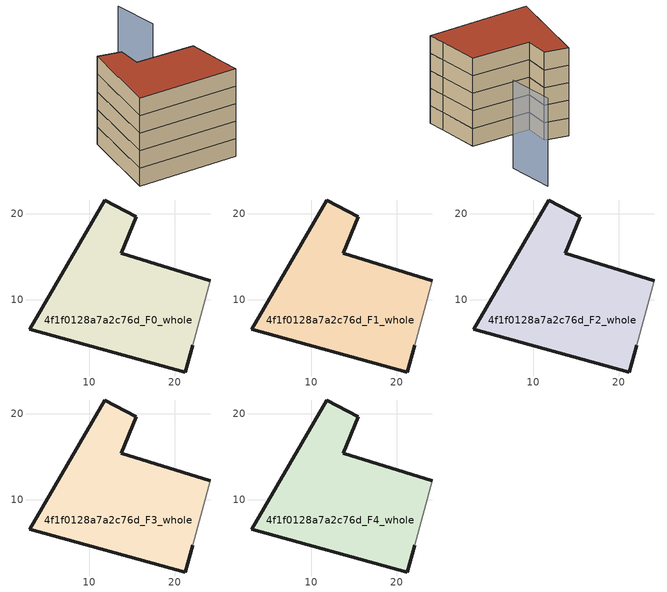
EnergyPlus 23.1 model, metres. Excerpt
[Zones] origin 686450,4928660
4f1f0128a7a2c76d_F0_whole
 floor ground (EU_floor_Construction): 15.52,19.67 13.76,15.39 24.13,12.18 22.06,4.7 21.2,1.56 3.07,6.55 11.82,21.62 z0
 wall outside (EU_wall_Construction): 24.13,12.18 13.76,15.39 15.52,19.67 11.82,21.62 3.07,6.55 21.2,1.56 22.06,4.7 z0:3
 wall adiabatic (EU_wall_Construction): 22.06,4.7 24.13,12.18 z0:3
4f1f0128a7a2c76d_F1_whole
 floor to 4f1f0128a7a2c76d_F0_whole (EU_floor_Construction): 15.52,19.67 13.76,15.39 24.13,12.18 22.06,4.7 21.2,1.56 3.07,6.55 11.82,21.62 z3
 wall outside (EU_wall_Construction): 24.13,12.18 13.76,15.39 15.52,19.67 11.82,21.62 3.07,6.55 21.2,1.56 22.06,4.7 z3:6
 wall adiabatic (EU_wall_Construction): 22.06,4.7 24.13,12.18 z3:6
4f1f0128a7a2c76d_F2_whole
 floor to 4f1f0128a7a2c76d_F1_whole (EU_floor_Construction): 15.52,19.67 13.76,15.39 24.13,12.18 22.06,4.7 21.2,1.56 3.07,6.55 11.82,21.62 z6
 wall outside (EU_wall_Construction): 24.13,12.18 13.76,15.39 15.52,19.67 11.82,21.62 3.07,6.55 21.2,1.56 22.06,4.7 z6:9
 wall adiabatic (EU_wall_Construction): 22.06,4.7 24.13,12.18 z6:9
4f1f0128a7a2c76d_F3_whole
 floor to 4f1f0128a7a2c76d_F2_whole (EU_floor_Construction): 15.52,19.67 13.76,15.39 24.13,12.18 22.06,4.7 21.2,1.56 3.07,6.55 11.82,21.62 z9
 wall outside (EU_wall_Construction): 24.13,12.18 13.76,15.39 15.52,19.67 11.82,21.62 3.07,6.55 21.2,1.56 22.06,4.7 z9:12
 wall adiabatic (EU_wall_Construction): 22.06,4.7 24.13,12.18 z9:12
4f1f0128a7a2c76d_F4_whole
 floor to 4f1f0128a7a2c76d_F3_whole (EU_floor_Construction): 15.52,19.67 13.76,15.39 24.13,12.18 22.06,4.7 21.2,1.56 3.07,6.55 11.82,21.62 z12
 wall outside (EU_wall_Construction): 24.13,12.18 13.76,15.39 15.52,19.67 11.82,21.62 3.07,6.55 21.2,1.56 22.06,4.7 z12:15
 wall adiabatic (EU_wall_Construction): 22.06,4.7 24.13,12.18 z12:15
 roof outside (EU_roof_Construction): 21.2,1.56 22.06,4.7 24.13,12.18 13.76,15.39 15.52,19.67 11.82,21.62 3.07,6.55 z15
shading: 26.99,22.36 29.21,30.81 z0:15
[Building]
EU S2 Campaign: North Axis=0; Terrain=City; Solar Distribution=FullExterior
[Site:Location]
Bologna: Latitude=44.5; Longitude=11.25; Time Zone=1; Elevation=37
[SizingPeriod:WeatherFileDays]
AnnualSizingPeriod: Begin Month=1; Begin Day of Month=1; End Month=12; End Day of Month=31; Day of Week for Start Day=Monday; Use Weather File Daylight Saving Period=No; Use Weather File Rain and Snow Indicators=No
[MATERIAL]
EU_InternalMass_Material: Roughness=MediumRough; Thickness=0.1; Conductivity=1; Density=1800; Specific Heat=900; Thermal Absorptance=0.9; Solar Absorptance=0.7; Visible Absorptance=0.7
[MATERIAL:NOMASS] Roughness=MediumRough; Thermal Absorptance=0.9; Solar Absorptance=0.7; Visible Absorptance=0.7
Name | Thermal Resistance
EU_wall_NoMass | 0.905828
EU_roof_NoMass | 0.37593
EU_floor_NoMass | 0.67114
[CONSTRUCTION]
EU_wall_Construction: EU_wall_NoMass
EU_roof_Construction: EU_roof_NoMass
EU_floor_Construction: EU_floor_NoMass
EU_InternalMass_Construction: EU_InternalMass_Material
[ZONE] Type=1; Multiplier=1; Ceiling Height=autocalculate; Floor Area=autocalculate; Part of Total Floor Area=Yes
Name | Volume
4f1f0128a7a2c76d_F0_whole | 654.143
4f1f0128a7a2c76d_F1_whole; 4f1f0128a7a2c76d_F2_whole; 4f1f0128a7a2c76d_F3_whole; 4f1f0128a7a2c76d_F4_whole | 654.145
[INTERNALMASS] Construction=EU_InternalMass_Construction; Surface Area=218.048
Name | Zone or ZoneList
4f1f0128a7a2c76d_F0_whole_EU_InternalMass | 4f1f0128a7a2c76d_F0_whole
4f1f0128a7a2c76d_F1_whole_EU_InternalMass | 4f1f0128a7a2c76d_F1_whole
4f1f0128a7a2c76d_F2_whole_EU_InternalMass | 4f1f0128a7a2c76d_F2_whole
4f1f0128a7a2c76d_F3_whole_EU_InternalMass | 4f1f0128a7a2c76d_F3_whole
4f1f0128a7a2c76d_F4_whole_EU_InternalMass | 4f1f0128a7a2c76d_F4_whole
[OTHEREQUIPMENT] Fuel Type=Electricity; Design Level Calculation Method=Watts/Area; Power per Zone Floor Area=1; Fraction Latent=0; Fraction Radiant=0; Fraction Lost=0; Carbon Dioxide Generation Rate=0; EndUse Subcategory=EU_Step8_InternalGains
Name | Zone or ZoneList or Space or SpaceList | Schedule
EU_Step8_InternalGain_4f1f0128a7a2c76d_F0_whole_f000 | 4f1f0128a7a2c76d_F0_whole | EU_Step8_GainSchedule_4f1f0128a7a2c76d_F0_whole_f000
EU_Step8_InternalGain_4f1f0128a7a2c76d_F1_whole_f000 | 4f1f0128a7a2c76d_F1_whole | EU_Step8_GainSchedule_4f1f0128a7a2c76d_F1_whole_f000
EU_Step8_InternalGain_4f1f0128a7a2c76d_F2_whole_f000 | 4f1f0128a7a2c76d_F2_whole | EU_Step8_GainSchedule_4f1f0128a7a2c76d_F2_whole_f000
EU_Step8_InternalGain_4f1f0128a7a2c76d_F3_whole_f000 | 4f1f0128a7a2c76d_F3_whole | EU_Step8_GainSchedule_4f1f0128a7a2c76d_F3_whole_f000
EU_Step8_InternalGain_4f1f0128a7a2c76d_F4_whole_f000 | 4f1f0128a7a2c76d_F4_whole | EU_Step8_GainSchedule_4f1f0128a7a2c76d_F4_whole_f000
[ZONEVENTILATION:DESIGNFLOWRATE] Schedule=EU_AlwaysOn; Design Flow Rate Calculation Method=AirChanges/Hour; Air Changes per Hour=0.73129; Ventilation Type=Natural; Fan Pressure Rise=0; Fan Total Efficiency=1; Constant Term Coefficient=1; Temperature Term Coefficient=0; Velocity Term Coefficient=0; Velocity Squared Term Coefficient=0; Minimum Indoor Temperature=-100; Maximum Indoor Temperature=100; Delta Temperature=-100; Minimum Outdoor Temperature=-100; Maximum Outdoor Temperature=100; Maximum Wind Speed=40
Name | Zone or ZoneList or Space or SpaceList
EU_ConstantAir_4f1f0128a7a2c76d_F0_whole | 4f1f0128a7a2c76d_F0_whole
EU_ConstantAir_4f1f0128a7a2c76d_F1_whole | 4f1f0128a7a2c76d_F1_whole
EU_ConstantAir_4f1f0128a7a2c76d_F2_whole | 4f1f0128a7a2c76d_F2_whole
EU_ConstantAir_4f1f0128a7a2c76d_F3_whole | 4f1f0128a7a2c76d_F3_whole
EU_ConstantAir_4f1f0128a7a2c76d_F4_whole | 4f1f0128a7a2c76d_F4_whole
[HVACTEMPLATE:THERMOSTAT] Constant Heating Setpoint=20; Constant Cooling Setpoint=50
EU_HeatOnly_4f1f0128a7a2c76d_F0_whole; EU_HeatOnly_4f1f0128a7a2c76d_F1_whole; EU_HeatOnly_4f1f0128a7a2c76d_F2_whole; EU_HeatOnly_4f1f0128a7a2c76d_F3_whole; EU_HeatOnly_4f1f0128a7a2c76d_F4_whole
[HVACTEMPLATE:ZONE:IDEALLOADSAIRSYSTEM] System Availability Schedule=EU_AlwaysOn; Maximum Heating Supply Air Temperature=50; Minimum Cooling Supply Air Temperature=13; Maximum Heating Supply Air Humidity Ratio=0.0156; Minimum Cooling Supply Air Humidity Ratio=0.0077; Heating Limit=NoLimit; Cooling Limit=NoLimit; Heating Availability Schedule=EU_AlwaysOn; Cooling Availability Schedule=EU_CoolingOff; Dehumidification Control Type=ConstantSensibleHeatRatio; Cooling Sensible Heat Ratio=0.7; Dehumidification Setpoint=60; Humidification Control Type=None; Humidification Setpoint=30; Outdoor Air Method=None; Outdoor Air Flow Rate per Person=0.00944; Outdoor Air Flow Rate per Zone Floor Area=0; Outdoor Air Flow Rate per Zone=0; Demand Controlled Ventilation Type=None; Outdoor Air Economizer Type=NoEconomizer; Heat Recovery Type=None; Sensible Heat Recovery Effectiveness=0.7; Latent Heat Recovery Effectiveness=0.65
Name | Template Thermostat
4f1f0128a7a2c76d_F0_whole | EU_HeatOnly_4f1f0128a7a2c76d_F0_whole
4f1f0128a7a2c76d_F1_whole | EU_HeatOnly_4f1f0128a7a2c76d_F1_whole
4f1f0128a7a2c76d_F2_whole | EU_HeatOnly_4f1f0128a7a2c76d_F2_whole
4f1f0128a7a2c76d_F3_whole | EU_HeatOnly_4f1f0128a7a2c76d_F3_whole
4f1f0128a7a2c76d_F4_whole | EU_HeatOnly_4f1f0128a7a2c76d_F4_whole
[SIZING:ZONE] Zone Cooling Design Supply Air Temperature Input Method=SupplyAirTemperature; Zone Cooling Design Supply Air Temperature=13; Zone Heating Design Supply Air Temperature Input Method=SupplyAirTemperature; Zone Heating Design Supply Air Temperature=50; Zone Cooling Design Supply Air Humidity Ratio=0.008; Zone Heating Design Supply Air Humidity Ratio=0.008; Cooling Design Air Flow Method=DesignDay; Cooling Design Air Flow Rate=0; Cooling Minimum Air Flow per Zone Floor Area=0.000762; Cooling Minimum Air Flow=0; Cooling Minimum Air Flow Fraction=0.2; Heating Design Air Flow Method=DesignDay; Heating Design Air Flow Rate=0; Heating Maximum Air Flow per Zone Floor Area=0.002032; Heating Maximum Air Flow=0.141576; Heating Maximum Air Flow Fraction=0.3; Account for Dedicated Outdoor Air System=No; Dedicated Outdoor Air System Control Strategy=NeutralSupplyAir; Dedicated Outdoor Air Low Setpoint Temperature for Design=autosize; Dedicated Outdoor Air High Setpoint Temperature for Design=autosize; Zone Load Sizing Method=Sensible Load Only No Latent Load; Zone Latent Cooling Design Supply Air Humidity Ratio Input Method=HumidityRatioDifference; Zone Cooling Design Supply Air Humidity Ratio Difference=0.005; Zone Latent Heating Design Supply Air Humidity Ratio Input Method=HumidityRatioDifference; Zone Humidification Design Supply Air Humidity Ratio Difference=0.005
4f1f0128a7a2c76d_F0_whole; 4f1f0128a7a2c76d_F1_whole; 4f1f0128a7a2c76d_F2_whole; 4f1f0128a7a2c76d_F3_whole; 4f1f0128a7a2c76d_F4_whole
[SCHEDULE:CONSTANT]
Name | Hourly Value
EU_AlwaysOn | 1
EU_CoolingOff | 0
[SCHEDULE:FILE] Column Number=1; Rows to Skip at Top=0; Number of Hours of Data=8760; Column Separator=Comma; Interpolate to Timestep=No; Minutes per Item=60; Adjust Schedule for Daylight Savings=Yes
Name | File
EU_Step8_GainSchedule_4f1f0128a7a2c76d_F0_whole_f000 | ../../schedules/4f1f0128a7a2c76d/4f1f0128a7a2c76d_F0_whole_f000_gain.csv
EU_Step8_GainSchedule_4f1f0128a7a2c76d_F1_whole_f000 | ../../schedules/4f1f0128a7a2c76d/4f1f0128a7a2c76d_F1_whole_f000_gain.csv
EU_Step8_GainSchedule_4f1f0128a7a2c76d_F2_whole_f000 | ../../schedules/4f1f0128a7a2c76d/4f1f0128a7a2c76d_F2_whole_f000_gain.csv
EU_Step8_GainSchedule_4f1f0128a7a2c76d_F3_whole_f000 | ../../schedules/4f1f0128a7a2c76d/4f1f0128a7a2c76d_F3_whole_f000_gain.csv
EU_Step8_GainSchedule_4f1f0128a7a2c76d_F4_whole_f000 | ../../schedules/4f1f0128a7a2c76d/4f1f0128a7a2c76d_F4_whole_f000_gain.csv
